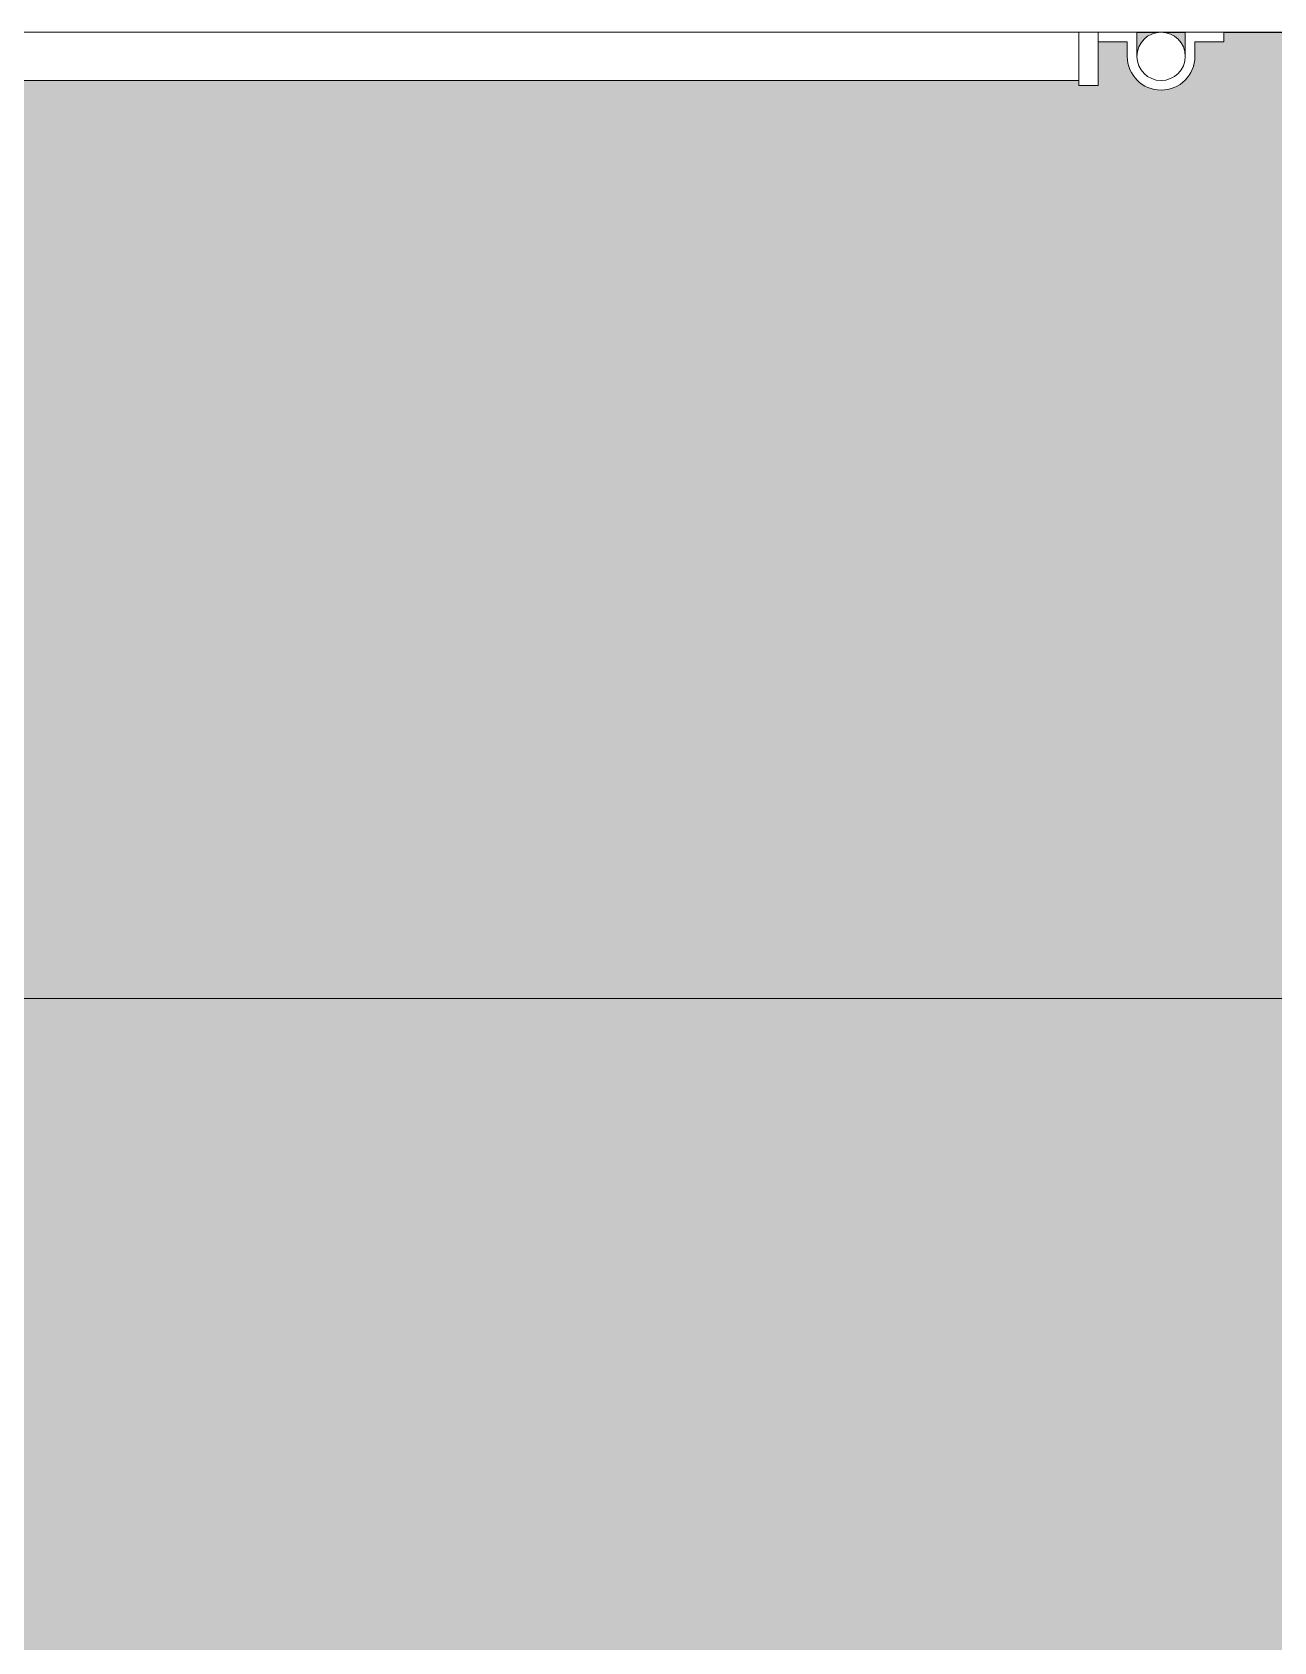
# Model space of a CAD drawing. Header units: millimetres. Extents: x -376000 to 292178, y -193032 to 188048.
# Drawn here: x -166342 to -165700, y -159340 to -158507 of the extents above; entities that cross this region are included whole.
import ezdxf

# ---------------------------------------------------------------- set-up
doc = ezdxf.new("R2010")
doc.units = ezdxf.units.MM
doc.layers.add('02_0.25', color=1, linetype='Continuous', lineweight=25, true_color=0xff0000)
doc.layers.add('04_0.10', color=7, linetype='Continuous', lineweight=9, true_color=0x0099ff)
doc.layers.add('_平面図（新設） (2D)', color=7, linetype='Continuous', lineweight=5)

# ---------------------------------------------------------------- blocks, each defined once
blk = doc.blocks.new('グループ-685')
at = {"color": 255}
for points in [[(-167275.68, -158532.05), (-165800.68, -158532.05), (-165800.68, -158507.05), (-167275.68, -158507.05)], [(-165766.04, -158529.27), (-165766.96, -158528.45), (-165767.79, -158527.55), (-165768.53, -158526.56), (-165769.16, -158525.52), (-165769.7, -158524.41), (-165770.12, -158523.26), (-165770.42, -158522.07), (-165770.61, -158520.86), (-165770.68, -158519.63), (-165770.63, -158518.41), (-165770.46, -158517.19), (-165770.17, -158516), (-165769.76, -158514.84), (-165769.24, -158513.73), (-165768.62, -158512.68), (-165767.9, -158511.69), (-165767.08, -158510.77), (-165766.17, -158509.94), (-165765.19, -158509.2), (-165764.15, -158508.57), (-165763.04, -158508.03), (-165761.89, -158507.61), (-165760.7, -158507.31), (-165759.49, -158507.12), (-165758.26, -158507.05), (-165757.04, -158507.1), (-165755.82, -158507.27), (-165754.63, -158507.56), (-165753.47, -158507.97), (-165752.36, -158508.49), (-165751.31, -158509.11), (-165750.31, -158509.83), (-165749.4, -158510.65), (-165748.57, -158511.56), (-165747.83, -158512.54), (-165747.2, -158513.58), (-165746.66, -158514.69), (-165746.24, -158515.84), (-165745.94, -158517.03), (-165745.75, -158518.24), (-165745.68, -158519.47), (-165745.73, -158520.69), (-165745.9, -158521.91), (-165746.19, -158523.1), (-165746.6, -158524.26), (-165747.12, -158525.37), (-165747.74, -158526.43), (-165748.46, -158527.42), (-165749.28, -158528.33), (-165750.19, -158529.16), (-165751.17, -158529.9), (-165752.21, -158530.53), (-165753.32, -158531.07), (-165754.47, -158531.49), (-165755.66, -158531.79), (-165756.87, -158531.98), (-165758.1, -158532.05), (-165759.32, -158532), (-165760.54, -158531.83), (-165761.73, -158531.54), (-165762.89, -158531.13), (-165764, -158530.61), (-165765.05, -158529.99)]]:
    blk.add_wipeout(points, dxfattribs=at).dxf.layer = '04_0.10'
at = {"layer": '04_0.10', "color": 251, "flags": 128}
blk.add_lwpolyline([(-167275.68, -158532.05), (-165800.68, -158532.05), (-165800.68, -158507.05), (-167275.68, -158507.05)], close=True, dxfattribs=at)
at = {"layer": '04_0.10', "color": 251}
blk.add_circle((-165758.18, -158519.55), 12.5, dxfattribs=at)
at = {"color": 255}
blk.add_wipeout([(-165740.68, -158512.05), (-165725.68, -158512.05), (-165725.68, -158507.05), (-165745.68, -158507.05), (-165745.68, -158519.55), (-165745.92, -158521.99), (-165746.63, -158524.33), (-165747.79, -158526.5), (-165749.34, -158528.39), (-165751.24, -158529.94), (-165753.4, -158531.1), (-165755.74, -158531.81), (-165760.62, -158531.81), (-165762.96, -158531.1), (-165765.12, -158529.94), (-165767.02, -158528.39), (-165768.57, -158526.5), (-165769.73, -158524.33), (-165770.44, -158521.99), (-165770.68, -158519.55), (-165770.68, -158507.05), (-165790.68, -158507.05), (-165790.68, -158512.05), (-165775.68, -158512.05), (-165775.68, -158519.55), (-165775.34, -158522.96), (-165774.35, -158526.25), (-165772.73, -158529.27), (-165770.55, -158531.92), (-165767.9, -158534.1), (-165764.88, -158535.72), (-165761.59, -158536.71), (-165754.77, -158536.71), (-165751.48, -158535.72), (-165748.46, -158534.1), (-165745.81, -158531.92), (-165743.63, -158529.27), (-165742.01, -158526.25), (-165741.02, -158522.96), (-165740.68, -158519.55)], dxfattribs=at).dxf.layer = '04_0.10'
at = {"layer": '04_0.10', "color": 251, "flags": 128}
blk.add_lwpolyline([(-165740.68, -158512.05), (-165725.68, -158512.05), (-165725.68, -158507.05), (-165745.68, -158507.05), (-165745.68, -158519.55, -1), (-165770.68, -158519.55), (-165770.68, -158507.05), (-165790.68, -158507.05), (-165790.68, -158512.05), (-165775.68, -158512.05), (-165775.68, -158519.55, 1), (-165740.68, -158519.55)], format="xyb", close=True, dxfattribs=at)
at = {"color": 255}
blk.add_wipeout([(-165800.68, -158507.05), (-165790.68, -158507.05), (-165790.68, -158534.55), (-165800.68, -158534.55)], dxfattribs=at).dxf.layer = '04_0.10'
at = {"layer": '04_0.10', "color": 251, "flags": 128}
blk.add_lwpolyline([(-165800.68, -158507.05), (-165790.68, -158507.05), (-165790.68, -158534.55), (-165800.68, -158534.55)], close=True, dxfattribs=at)
blk = doc.blocks.new('平面図（新設） (2D)')
at = {"layer": '02_0.25', "linetype": 'Continuous', "lineweight": 0}
blk.add_hatch(color=255, dxfattribs=at).paths.add_polyline_path([(-168333.18, -158957.051), (-168033.18, -158957.051), (-168033.18, -158507.051), (-165058.18, -158507.051), (-165058.18, -161307.051), (-171803.909, -161307.051), (-171803.909, -158507.051), (-168333.18, -158507.051)])
at = {"layer": '04_0.10', "linetype": 'Continuous', "lineweight": 0, "true_color": 0xbbbbbb}
blk.add_hatch(color=9, dxfattribs=at).paths.add_polyline_path([(-168033.18, -158957.051), (-168333.18, -158957.051), (-168333.18, -158507.051), (-171803.909, -158507.051), (-171803.909, -159007.051), (-165058.18, -159007.051), (-165058.18, -158507.051), (-168033.18, -158507.051)])
at = {"layer": '02_0.25', "color": 251, "flags": 128}
blk.add_lwpolyline([(-168333.18, -158957.051), (-168033.18, -158957.051), (-168033.18, -158507.051), (-165058.18, -158507.051), (-165058.18, -161307.051), (-171803.909, -161307.051), (-171803.909, -158507.051), (-168333.18, -158507.051)], close=True, dxfattribs=at)
at = {"layer": '04_0.10', "color": 251, "flags": 128}
blk.add_lwpolyline([(-168033.18, -158957.051), (-168333.18, -158957.051), (-168333.18, -158507.051), (-171803.909, -158507.051), (-171803.909, -159007.051), (-165058.18, -159007.051), (-165058.18, -158507.051), (-168033.18, -158507.051)], close=True, dxfattribs=at)
at = {"layer": '02_0.25', "color": 7}
blk.add_blockref('グループ-685', (0, 0), dxfattribs=at)

msp = doc.modelspace()

# ---------------------------------------------------------------- block references
at = {"layer": '_平面図（新設） (2D)'}
msp.add_blockref('平面図（新設） (2D)', (0, 0), dxfattribs=at)

doc.saveas('drawing.dxf')
